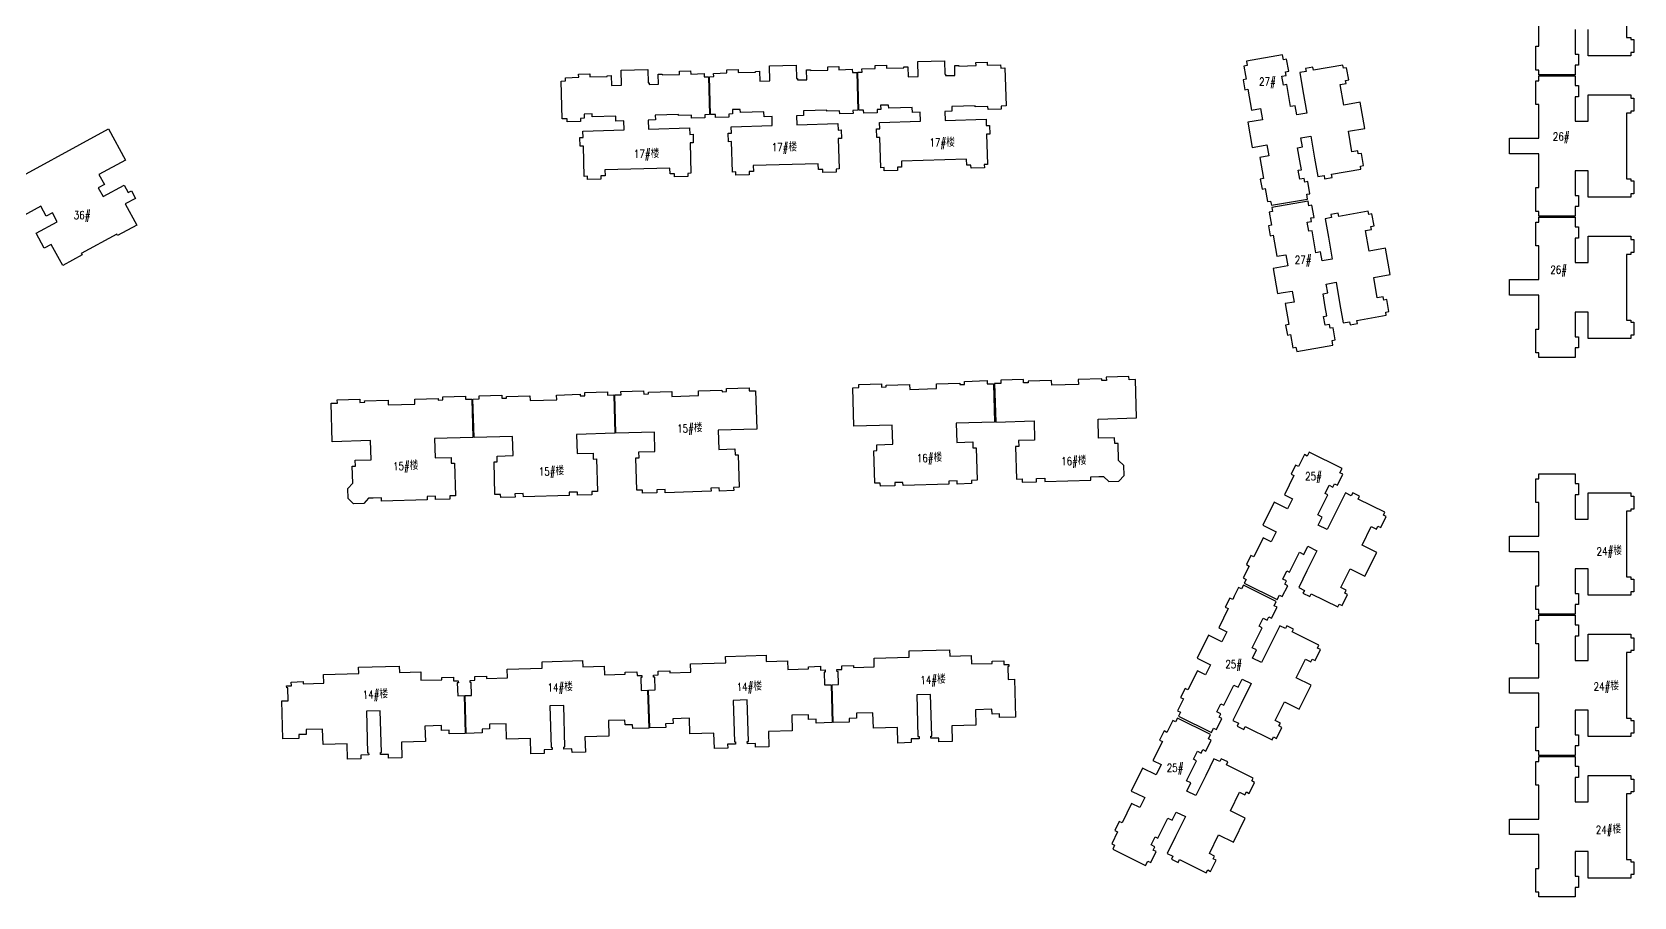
# Model space of a CAD drawing. Extents: x 475 to 1388, y 546 to 1154.
# Drawn here: x 1081.8 to 1382.1, y 828.6 to 990.7 of the extents above; entities that cross this region are included whole.
import ezdxf

# ---------------------------------------------------------------- set-up
doc = ezdxf.new("R2010")
doc.units = 0
doc.header["$LTSCALE"] = 1000
doc.header["$MEASUREMENT"] = 0
doc.layers.add('外墙', color=42, linetype='Continuous')
doc.layers.add('建筑型号', color=2, linetype='Continuous', lineweight=18)
doc.styles.add('_HZTXT', font='txt.shx', dxfattribs={"width": 0.8, "bigfont": 'hztxt.shx'})

msp = doc.modelspace()

# ---------------------------------------------------------------- linework, layer by layer
at = {"layer": '外墙', "color": 2, "ltscale": 0.1}
for points in [[(1380.66, 1002.02), (1380.66, 989.72), (1381.47, 989.72), (1381.47, 989.32), (1382.06, 989.32), (1382.06, 986.92), (1381.46, 986.92), (1381.46, 986.27), (1373.46, 986.27), (1373.46, 986.27), (1373.46, 986.27), (1373.46, 991.22)], [(1371.06, 991.22), (1371.06, 986.62), (1371.66, 986.62), (1371.66, 984.52), (1371.06, 984.52), (1371.06, 982.72), (1364.26, 982.72), (1364.26, 983.62), (1363.66, 983.62), (1363.66, 988.07), (1364.26, 988.07), (1364.26, 994.42)], [(1075.28, 961.23), (1096.18, 972.62), (1099.38, 966.74), (1094.38, 964.01), (1095.39, 962.17), (1094.25, 961.55), (1095.15, 959.88), (1099.11, 962.03), (1099.87, 960.63), (1100.49, 960.96), (1101.25, 959.56), (1099.32, 958.51), (1101.48, 954.56), (1097.88, 952.59), (1097.73, 952.86), (1091.06, 949.22), (1091.2, 948.95), (1087.6, 946.99), (1085.45, 950.94), (1084.13, 950.22), (1082.6, 953.03), (1086.55, 955.19), (1085.64, 956.85), (1084.5, 956.23), (1083.49, 958.08), (1078.49, 955.35)]]:
    msp.add_lwpolyline(points, dxfattribs=at)
for points in [[(1261.29, 973.21), (1261.34, 971.61), (1260.74, 971.59), (1260.91, 965.89), (1260.31, 965.88), (1260.33, 965.28), (1257.83, 965.2), (1257.81, 965.8), (1257.01, 965.78), (1256.98, 966.88), (1244.78, 966.52), (1244.82, 965.42), (1244.02, 965.4), (1244.03, 964.8), (1241.53, 964.72), (1241.52, 965.32), (1240.92, 965.31), (1240.75, 971), (1240.15, 970.99), (1240.1, 972.58), (1240.7, 972.6), (1240.67, 973.8), (1248.36, 974.03), (1248.31, 975.73), (1246.83, 975.68), (1246.81, 976.58), (1242.39, 976.45), (1242.37, 977.05), (1240.87, 977.01), (1240.9, 976.21), (1240.2, 976.19), (1240.21, 975.59), (1237.72, 975.52), (1237.7, 976.12), (1236.8, 976.09), (1236.59, 983.19), (1237.39, 983.21), (1237.37, 983.81), (1239.87, 983.88), (1239.85, 984.48), (1241.95, 984.54), (1241.97, 983.94), (1245.22, 984.04), (1245.21, 984.19), (1245.96, 984.21), (1246.02, 982.36), (1247.92, 982.42), (1247.83, 985.22), (1252.83, 985.36), (1252.91, 982.87), (1253.06, 982.87), (1253.06, 982.57), (1254.81, 982.62), (1254.76, 984.47), (1255.51, 984.49), (1255.51, 984.34), (1258.76, 984.44), (1258.74, 985.04), (1260.84, 985.1), (1260.86, 984.5), (1263.36, 984.57), (1263.38, 983.97), (1264.18, 984), (1264.39, 976.9), (1263.49, 976.87), (1263.5, 976.27), (1261.01, 976.2), (1260.99, 976.8), (1258.59, 976.73), (1258.58, 976.93), (1254.21, 976.8), (1254.24, 975.9), (1252.91, 975.86), (1252.96, 974.16), (1260.66, 974.39), (1260.69, 973.19)], [(1320.75, 975.55), (1318.88, 975.23), (1318.59, 976.9), (1317.7, 976.75), (1316.98, 980.89), (1316.39, 980.78), (1316.1, 982.46), (1316.89, 982.59), (1316.77, 983.28), (1317.36, 983.39), (1316.97, 985.65), (1316.38, 985.55), (1316.22, 986.44), (1309.42, 985.26), (1309.56, 984.47), (1308.97, 984.37), (1309.28, 982.59), (1309.4, 981.9), (1308.81, 981.8), (1309.13, 979.93), (1309.72, 980.03), (1310.41, 976.09), (1312.08, 976.38), (1312.44, 974.31), (1309.68, 973.83), (1310.5, 969.1), (1311.59, 969.29), (1313.26, 969.58), (1313.62, 967.51), (1311.94, 967.22), (1312.63, 963.28), (1312.04, 963.18), (1312.36, 961.31), (1312.95, 961.41), (1313.38, 958.95), (1313.97, 959.05), (1314.11, 958.26), (1320.9, 959.44), (1320.75, 960.33), (1321.34, 960.43), (1320.95, 962.7), (1320.36, 962.59), (1320.24, 963.28), (1319.45, 963.15), (1319.16, 964.82), (1319.75, 964.92), (1319.46, 966.6), (1319.03, 969.06), (1319.92, 969.22), (1319.63, 970.89), (1321.5, 971.22), (1322.22, 967.08), (1322.82, 963.63), (1324, 963.83), (1324.1, 963.24), (1325.48, 963.48), (1325.38, 964.07), (1330.9, 965.03), (1330.8, 965.62), (1331.39, 965.72), (1330.99, 967.99), (1330.4, 967.89), (1330.3, 968.48), (1329.22, 968.29), (1328.55, 972.13), (1331.6, 972.66), (1330.75, 977.59), (1327.69, 977.06), (1327.03, 980.9), (1328.11, 981.09), (1328.01, 981.68), (1328.6, 981.78), (1328.21, 984.05), (1327.62, 983.95), (1327.51, 984.54), (1322, 983.58), (1321.89, 984.17), (1320.51, 983.93), (1320.62, 983.34), (1319.43, 983.14), (1320.03, 979.69)], [(1208.6, 982.36), (1208.81, 975.27), (1207.91, 975.24), (1207.93, 974.64), (1205.43, 974.57), (1205.41, 975.17), (1203.01, 975.09), (1203.01, 975.29), (1198.64, 975.17), (1198.67, 974.27), (1197.34, 974.23), (1197.39, 972.53), (1205.08, 972.75), (1205.12, 971.55), (1205.72, 971.57), (1205.76, 969.97), (1205.17, 969.96), (1205.33, 964.26), (1204.73, 964.24), (1204.75, 963.64), (1202.25, 963.57), (1202.23, 964.17), (1201.43, 964.14), (1201.4, 965.24), (1189.21, 964.88), (1189.24, 963.78), (1188.44, 963.76), (1188.46, 963.16), (1185.96, 963.09), (1185.94, 963.69), (1185.34, 963.67), (1185.17, 969.37), (1184.57, 969.35), (1184.53, 970.95), (1185.13, 970.97), (1185.09, 972.17), (1192.79, 972.39), (1192.74, 974.09), (1191.26, 974.05), (1191.23, 974.95), (1186.81, 974.82), (1186.8, 975.42), (1185.3, 975.37), (1185.32, 974.57), (1184.62, 974.55), (1184.64, 973.95), (1182.14, 973.88), (1182.12, 974.48), (1181.22, 974.45), (1181.01, 981.55), (1181.81, 981.57), (1181.8, 982.17), (1184.29, 982.25), (1184.28, 982.85), (1186.38, 982.91), (1186.39, 982.31), (1189.64, 982.4), (1189.64, 982.55), (1190.39, 982.58), (1190.44, 980.73), (1192.34, 980.78), (1192.26, 983.58), (1197.26, 983.73), (1197.33, 981.23), (1197.48, 981.23), (1197.49, 980.93), (1199.24, 980.99), (1199.18, 982.84), (1199.93, 982.86), (1199.94, 982.71), (1203.19, 982.8), (1203.17, 983.4), (1205.27, 983.46), (1205.29, 982.86), (1207.78, 982.94), (1207.8, 982.34)], [(1233.51, 972.39), (1233.55, 970.79), (1232.95, 970.77), (1233.12, 965.08), (1232.52, 965.06), (1232.54, 964.46), (1230.04, 964.38), (1230.02, 964.98), (1229.22, 964.96), (1229.19, 966.06), (1217, 965.7), (1217.03, 964.6), (1216.23, 964.58), (1216.25, 963.98), (1213.75, 963.91), (1213.73, 964.51), (1213.13, 964.49), (1212.96, 970.19), (1212.36, 970.17), (1212.31, 971.77), (1212.91, 971.78), (1212.88, 972.98), (1220.58, 973.21), (1220.53, 974.91), (1219.05, 974.87), (1219.02, 975.77), (1214.6, 975.64), (1214.58, 976.24), (1213.09, 976.19), (1213.11, 975.39), (1212.41, 975.37), (1212.43, 974.77), (1209.93, 974.7), (1209.91, 975.3), (1209.01, 975.27), (1208.8, 982.37), (1209.6, 982.39), (1209.58, 982.99), (1212.08, 983.06), (1212.06, 983.66), (1214.16, 983.73), (1214.18, 983.13), (1217.43, 983.22), (1217.43, 983.37), (1218.18, 983.39), (1218.23, 981.54), (1220.13, 981.6), (1220.05, 984.4), (1225.04, 984.55), (1225.12, 982.05), (1225.27, 982.05), (1225.28, 981.75), (1227.03, 981.8), (1226.97, 983.65), (1227.72, 983.67), (1227.73, 983.53), (1230.97, 983.62), (1230.96, 984.22), (1233.06, 984.28), (1233.07, 983.68), (1235.57, 983.76), (1235.59, 983.16), (1236.39, 983.18), (1236.6, 976.08), (1235.7, 976.06), (1235.72, 975.46), (1233.22, 975.38), (1233.2, 975.98), (1230.8, 975.91), (1230.8, 976.11), (1226.43, 975.98), (1226.45, 975.08), (1225.12, 975.04), (1225.17, 973.35), (1232.87, 973.57), (1232.91, 972.37)], [(1381.46, 959.77), (1381.46, 959.77), (1373.46, 959.77), (1373.46, 964.72), (1371.06, 964.72), (1371.06, 960.12), (1371.66, 960.12), (1371.66, 958.02), (1371.06, 958.02), (1371.06, 956.22), (1364.26, 956.22), (1364.26, 957.12), (1363.66, 957.12), (1363.66, 961.57), (1364.26, 961.57), (1364.26, 967.92), (1358.76, 967.92), (1358.76, 970.82), (1364.26, 970.82), (1364.26, 977.17), (1363.66, 977.17), (1363.66, 981.62), (1364.26, 981.62), (1364.26, 982.52), (1371.06, 982.52), (1371.06, 980.72), (1371.66, 980.72), (1371.66, 978.62), (1371.06, 978.62), (1371.06, 974.02), (1373.46, 974.02), (1373.46, 978.97), (1381.46, 978.97), (1381.46, 978.32), (1382.06, 978.32), (1382.06, 975.92), (1381.46, 975.92), (1381.46, 975.52), (1380.66, 975.52), (1380.66, 963.22), (1381.47, 963.22), (1381.47, 962.82), (1382.06, 962.82), (1382.06, 960.42), (1381.46, 960.42)], [(1325.27, 956.54), (1325.37, 955.95), (1324.19, 955.75), (1324.79, 952.3), (1325.5, 948.16), (1323.63, 947.84), (1323.34, 949.51), (1322.45, 949.36), (1321.74, 953.49), (1321.14, 953.39), (1320.85, 955.07), (1321.64, 955.2), (1321.52, 955.89), (1322.11, 956), (1321.72, 958.26), (1321.13, 958.16), (1320.98, 959.05), (1314.18, 957.87), (1314.31, 957.08), (1313.72, 956.98), (1314.03, 955.2), (1314.15, 954.51), (1313.56, 954.41), (1313.88, 952.54), (1314.47, 952.64), (1315.16, 948.7), (1316.83, 948.99), (1317.19, 946.92), (1314.43, 946.44), (1315.25, 941.71), (1316.34, 941.9), (1318.01, 942.19), (1318.37, 940.12), (1316.7, 939.83), (1317.38, 935.89), (1316.79, 935.79), (1317.11, 933.92), (1317.71, 934.02), (1318.13, 931.56), (1318.72, 931.66), (1318.86, 930.87), (1325.66, 932.05), (1325.5, 932.94), (1326.1, 933.04), (1325.7, 935.31), (1325.11, 935.2), (1324.99, 935.89), (1324.2, 935.76), (1323.91, 937.43), (1324.51, 937.53), (1324.21, 939.21), (1323.79, 941.67), (1324.67, 941.83), (1324.38, 943.5), (1326.26, 943.83), (1326.97, 939.69), (1327.57, 936.24), (1328.75, 936.44), (1328.86, 935.85), (1330.24, 936.09), (1330.13, 936.68), (1335.65, 937.64), (1335.55, 938.23), (1336.14, 938.33), (1335.75, 940.6), (1335.16, 940.5), (1335.05, 941.09), (1333.97, 940.9), (1333.3, 944.74), (1336.36, 945.27), (1335.5, 950.2), (1332.45, 949.67), (1331.78, 953.51), (1332.86, 953.7), (1332.76, 954.29), (1333.35, 954.39), (1332.96, 956.66), (1332.37, 956.56), (1332.27, 957.15), (1326.75, 956.19), (1326.65, 956.78)], [(1371.06, 954.22), (1371.66, 954.23), (1371.66, 952.13), (1371.06, 952.13), (1371.06, 947.53), (1373.46, 947.53), (1373.46, 952.48), (1381.46, 952.48), (1381.46, 951.83), (1382.06, 951.83), (1382.06, 949.43), (1381.46, 949.43), (1381.46, 949.03), (1380.66, 949.03), (1380.67, 936.73), (1381.47, 936.73), (1381.47, 936.33), (1382.06, 936.33), (1382.06, 933.93), (1381.46, 933.93), (1381.46, 933.28), (1373.46, 933.28), (1373.46, 933.28), (1373.46, 933.28), (1373.46, 938.23), (1371.06, 938.23), (1371.06, 933.63), (1371.66, 933.63), (1371.66, 931.53), (1371.06, 931.53), (1371.06, 929.73), (1364.26, 929.72), (1364.26, 930.62), (1363.66, 930.62), (1363.66, 935.07), (1364.26, 935.07), (1364.26, 941.42), (1358.76, 941.42), (1358.76, 944.32), (1364.26, 944.32), (1364.26, 950.67), (1363.66, 950.67), (1363.66, 955.12), (1364.26, 955.12), (1364.26, 956.02), (1371.06, 956.03)], [(1258.15, 913.9), (1258.18, 912.8), (1258.78, 912.82), (1258.96, 906.72), (1257.91, 906.69), (1257.93, 906.09), (1255.23, 906.01), (1255.21, 906.61), (1253.66, 906.57), (1253.68, 905.97), (1245.08, 905.71), (1245.07, 906.31), (1243.52, 906.27), (1243.54, 905.67), (1240.84, 905.59), (1240.82, 906.19), (1239.77, 906.16), (1239.59, 912.25), (1240.19, 912.27), (1240.16, 913.37), (1243.15, 913.46), (1243.05, 917.06), (1235.85, 916.84), (1235.64, 924.04), (1236.81, 924.08), (1236.8, 924.68), (1241.04, 924.8), (1241.06, 924.2), (1241.94, 924.23), (1241.93, 924.53), (1246.32, 924.66), (1246.35, 923.76), (1251.35, 923.91), (1251.32, 924.81), (1255.72, 924.94), (1255.73, 924.64), (1256.6, 924.66), (1256.59, 925.26), (1260.83, 925.39), (1260.85, 924.79), (1262.03, 924.82), (1262.24, 917.62), (1255.04, 917.41), (1255.15, 913.81)], [(1282.32, 925.42), (1282.31, 925.72), (1277.91, 925.59), (1277.94, 924.69), (1272.94, 924.54), (1272.91, 925.44), (1268.52, 925.31), (1268.52, 925.01), (1267.65, 924.99), (1267.63, 925.59), (1263.38, 925.46), (1263.4, 924.86), (1262.23, 924.83), (1262.44, 917.63), (1269.64, 917.84), (1269.74, 914.25), (1266.74, 914.16), (1266.78, 913.06), (1266.18, 913.04), (1266.36, 906.94), (1267.41, 906.97), (1267.42, 906.37), (1270.12, 906.45), (1270.11, 907.05), (1271.66, 907.1), (1271.67, 906.5), (1280.27, 906.75), (1280.25, 907.35), (1281.8, 907.4), (1282.64, 907.42), (1283.62, 906.5), (1285.54, 906.56), (1286.5, 907.58), (1286.44, 909.5), (1285.46, 910.42), (1285.37, 913.61), (1284.77, 913.59), (1284.74, 914.69), (1281.74, 914.6), (1281.63, 918.2), (1288.83, 918.41), (1288.62, 925.61), (1287.44, 925.57), (1287.42, 926.17), (1283.17, 926.05), (1283.19, 925.45)], [(1160.39, 911.01), (1160.42, 909.91), (1161.02, 909.93), (1161.2, 903.83), (1160.15, 903.8), (1160.17, 903.2), (1157.47, 903.12), (1157.46, 903.72), (1155.91, 903.67), (1155.92, 903.07), (1147.33, 902.82), (1147.31, 903.42), (1145.76, 903.37), (1144.92, 903.35), (1144, 902.37), (1142.08, 902.31), (1141.06, 903.27), (1141, 905.2), (1141.93, 906.17), (1141.83, 909.36), (1142.43, 909.38), (1142.4, 910.48), (1145.4, 910.57), (1145.29, 914.16), (1138.09, 913.95), (1137.88, 921.15), (1139.06, 921.18), (1139.04, 921.78), (1143.29, 921.91), (1143.3, 921.31), (1144.18, 921.33), (1144.17, 921.63), (1148.57, 921.76), (1148.59, 920.86), (1153.59, 921.01), (1153.57, 921.91), (1157.96, 922.04), (1157.97, 921.74), (1158.85, 921.77), (1158.83, 922.37), (1163.08, 922.49), (1163.1, 921.89), (1164.27, 921.93), (1164.48, 914.73), (1157.29, 914.52), (1157.39, 910.92)], [(1186.98, 911.8), (1187.01, 910.7), (1187.61, 910.71), (1187.79, 904.62), (1186.74, 904.59), (1186.76, 903.99), (1184.06, 903.91), (1184.04, 904.51), (1182.49, 904.46), (1182.51, 903.86), (1173.92, 903.61), (1173.9, 904.21), (1172.35, 904.16), (1172.37, 903.56), (1169.67, 903.48), (1169.65, 904.08), (1168.6, 904.05), (1168.42, 910.15), (1169.02, 910.16), (1168.99, 911.26), (1171.99, 911.35), (1171.88, 914.95), (1164.68, 914.74), (1164.47, 921.93), (1165.64, 921.97), (1165.63, 922.57), (1169.87, 922.7), (1169.89, 922.1), (1170.77, 922.12), (1170.76, 922.42), (1175.16, 922.55), (1175.18, 921.65), (1180.18, 921.8), (1180.15, 922.7), (1184.55, 922.83), (1184.56, 922.53), (1185.44, 922.56), (1185.42, 923.16), (1189.67, 923.28), (1189.68, 922.68), (1190.86, 922.72), (1191.07, 915.52), (1183.87, 915.31), (1183.98, 911.71)], [(1213.35, 904.77), (1210.65, 904.69), (1210.63, 905.29), (1209.08, 905.25), (1209.1, 904.65), (1200.5, 904.39), (1200.49, 904.99), (1198.94, 904.95), (1198.95, 904.35), (1196.26, 904.27), (1196.24, 904.87), (1195.19, 904.84), (1195.01, 910.93), (1195.61, 910.95), (1195.58, 912.05), (1198.57, 912.14), (1198.47, 915.74), (1191.27, 915.52), (1191.06, 922.72), (1192.23, 922.76), (1192.21, 923.36), (1196.46, 923.48), (1196.48, 922.88), (1197.36, 922.91), (1197.35, 923.21), (1201.74, 923.34), (1201.77, 922.44), (1206.77, 922.59), (1206.74, 923.49), (1211.14, 923.62), (1211.15, 923.32), (1212.02, 923.34), (1212.01, 923.94), (1216.25, 924.07), (1216.27, 923.47), (1217.45, 923.5), (1217.66, 916.31), (1210.46, 916.09), (1210.57, 912.49), (1213.57, 912.58), (1213.6, 911.48), (1214.2, 911.5), (1214.38, 905.4), (1213.33, 905.37)], [(1328.14, 886.11), (1327.15, 886.6), (1328.88, 890.09), (1331.66, 888.72), (1333.88, 893.2), (1331.1, 894.58), (1332.83, 898.07), (1333.81, 897.58), (1334.08, 898.12), (1334.62, 897.85), (1335.64, 899.92), (1335.1, 900.18), (1335.37, 900.72), (1330.35, 903.2), (1330.61, 903.74), (1329.36, 904.36), (1329.09, 903.82), (1328.02, 904.36), (1326.46, 901.22), (1324.6, 897.46), (1322.9, 898.3), (1323.65, 899.82), (1322.85, 900.22), (1324.71, 903.99), (1324.17, 904.25), (1324.93, 905.78), (1325.64, 905.42), (1325.95, 906.05), (1326.49, 905.78), (1327.51, 907.84), (1326.97, 908.11), (1327.37, 908.92), (1321.19, 911.98), (1320.83, 911.26), (1320.3, 911.53), (1319.5, 909.91), (1319.19, 909.28), (1318.65, 909.55), (1317.81, 907.85), (1318.34, 907.58), (1316.57, 904), (1318.09, 903.24), (1317.16, 901.36), (1314.65, 902.6), (1312.52, 898.3), (1313.51, 897.81), (1315.03, 897.06), (1314.1, 895.18), (1312.58, 895.93), (1310.8, 892.35), (1310.27, 892.61), (1309.42, 890.91), (1309.96, 890.64), (1308.85, 888.4), (1309.39, 888.14), (1309.03, 887.42), (1315.21, 884.36), (1315.61, 885.17), (1316.16, 884.9), (1317.18, 886.96), (1316.64, 887.23), (1316.95, 887.85), (1316.23, 888.21), (1316.99, 889.73), (1317.52, 889.47), (1318.28, 890.99), (1319.39, 893.23), (1320.19, 892.83), (1320.95, 894.36), (1322.65, 893.51), (1320.79, 889.75), (1319.23, 886.61), (1320.31, 886.08), (1320.04, 885.54), (1321.3, 884.92), (1321.56, 885.46), (1326.58, 882.97), (1326.85, 883.51), (1327.39, 883.25), (1328.41, 885.31), (1327.87, 885.57)], [(1371.07, 906.11), (1371.67, 906.11), (1371.67, 904.01), (1371.07, 904.01), (1371.07, 899.41), (1373.47, 899.41), (1373.47, 904.36), (1381.47, 904.36), (1381.47, 903.71), (1382.07, 903.71), (1382.07, 901.31), (1381.47, 901.31), (1381.47, 900.91), (1380.67, 900.91), (1380.68, 888.61), (1381.48, 888.61), (1381.48, 888.21), (1382.07, 888.21), (1382.07, 885.81), (1381.47, 885.81), (1381.47, 885.16), (1373.47, 885.16), (1373.47, 885.16), (1373.47, 885.16), (1373.47, 890.11), (1371.07, 890.11), (1371.07, 885.51), (1371.67, 885.51), (1371.67, 883.41), (1371.07, 883.41), (1371.07, 881.61), (1364.27, 881.61), (1364.27, 882.51), (1363.67, 882.51), (1363.67, 886.96), (1364.27, 886.96), (1364.27, 893.31), (1358.77, 893.31), (1358.77, 896.21), (1364.27, 896.21), (1364.27, 902.56), (1363.67, 902.56), (1363.67, 907.01), (1364.27, 907.01), (1364.27, 907.91), (1371.07, 907.91)], [(1315.06, 858.33), (1316.08, 860.39), (1315.54, 860.66), (1315.8, 861.2), (1314.82, 861.68), (1316.55, 865.18), (1319.33, 863.8), (1321.54, 868.28), (1318.77, 869.66), (1320.5, 873.16), (1321.48, 872.67), (1321.75, 873.2), (1322.29, 872.94), (1323.31, 875), (1322.77, 875.27), (1323.03, 875.8), (1318.02, 878.29), (1318.28, 878.83), (1317.03, 879.45), (1316.76, 878.91), (1315.69, 879.44), (1314.13, 876.3), (1312.27, 872.54), (1310.57, 873.38), (1311.32, 874.91), (1310.51, 875.31), (1312.38, 879.07), (1311.84, 879.34), (1312.59, 880.86), (1313.31, 880.51), (1313.62, 881.13), (1314.16, 880.87), (1315.18, 882.93), (1314.64, 883.19), (1315.04, 884), (1308.86, 887.06), (1308.5, 886.34), (1307.96, 886.61), (1307.17, 885), (1306.86, 884.37), (1306.32, 884.64), (1305.47, 882.93), (1306.01, 882.67), (1304.24, 879.08), (1305.76, 878.33), (1304.83, 876.45), (1302.32, 877.69), (1300.19, 873.39), (1301.18, 872.9), (1302.7, 872.14), (1301.77, 870.26), (1300.25, 871.02), (1298.47, 867.43), (1297.93, 867.7), (1297.09, 865.99), (1297.63, 865.73), (1296.52, 863.49), (1297.06, 863.22), (1296.7, 862.5), (1302.88, 859.45), (1303.28, 860.25), (1303.82, 859.98), (1304.84, 862.05), (1304.31, 862.31), (1304.62, 862.94), (1303.9, 863.29), (1304.65, 864.82), (1305.19, 864.55), (1305.95, 866.07), (1307.05, 868.32), (1307.86, 867.92), (1308.62, 869.44), (1310.32, 868.6), (1308.45, 864.83), (1306.9, 861.7), (1307.98, 861.16), (1307.71, 860.63), (1308.97, 860), (1309.23, 860.54), (1314.25, 858.06), (1314.52, 858.6)], [(1371.07, 879.61), (1371.67, 879.61), (1371.67, 877.51), (1371.07, 877.51), (1371.07, 872.91), (1373.47, 872.91), (1373.47, 877.86), (1381.47, 877.86), (1381.47, 877.21), (1382.07, 877.21), (1382.07, 874.81), (1381.47, 874.81), (1381.47, 874.41), (1380.67, 874.41), (1380.68, 862.11), (1381.48, 862.11), (1381.48, 861.71), (1382.07, 861.71), (1382.07, 859.31), (1381.47, 859.31), (1381.47, 858.66), (1373.47, 858.66), (1373.47, 858.66), (1373.47, 858.66), (1373.47, 863.61), (1371.07, 863.61), (1371.07, 859.01), (1371.67, 859.01), (1371.67, 856.91), (1371.07, 856.91), (1371.07, 855.11), (1364.27, 855.11), (1364.27, 856.01), (1363.67, 856.01), (1363.67, 860.46), (1364.27, 860.46), (1364.27, 866.81), (1358.77, 866.81), (1358.77, 869.71), (1364.27, 869.71), (1364.27, 876.06), (1363.67, 876.06), (1363.67, 880.51), (1364.27, 880.51), (1364.27, 881.41), (1371.07, 881.41)], [(1219.41, 873.94), (1219.45, 872.74), (1223.45, 872.86), (1223.49, 871.26), (1227.39, 871.37), (1227.38, 871.77), (1229.58, 871.84), (1229.6, 871.14), (1230.5, 871.17), (1230.51, 870.77), (1230.31, 870.76), (1230.38, 868.36), (1231.58, 868.4), (1231.79, 861.3), (1228.79, 861.21), (1228.77, 861.91), (1227.37, 861.87), (1227.35, 862.77), (1224.25, 862.68), (1224.33, 859.78), (1219.84, 859.65), (1219.92, 856.75), (1217.42, 856.67), (1217.4, 857.37), (1215.9, 857.33), (1215.89, 857.73), (1216.09, 857.73), (1215.86, 865.53), (1213.26, 865.45), (1213.49, 857.66), (1213.69, 857.66), (1213.7, 857.26), (1212.2, 857.22), (1212.23, 856.52), (1209.73, 856.45), (1209.64, 859.34), (1205.14, 859.21), (1205.06, 862.11), (1201.96, 862.02), (1201.98, 861.12), (1200.59, 861.08), (1200.61, 860.38), (1197.61, 860.29), (1197.4, 867.39), (1198.6, 867.42), (1198.53, 869.82), (1198.33, 869.81), (1198.31, 870.21), (1199.21, 870.24), (1199.19, 870.94), (1201.39, 871), (1201.4, 870.61), (1205.3, 870.72), (1205.25, 872.32), (1211.85, 872.51), (1211.82, 873.71)], [(1234.97, 862.09), (1234.99, 861.39), (1231.99, 861.31), (1231.78, 868.4), (1232.98, 868.44), (1232.91, 870.84), (1232.71, 870.83), (1232.7, 871.23), (1233.6, 871.26), (1233.58, 871.96), (1235.78, 872.02), (1235.79, 871.62), (1239.69, 871.74), (1239.64, 873.34), (1246.24, 873.53), (1246.2, 874.73), (1253.8, 874.96), (1253.83, 873.76), (1257.83, 873.88), (1257.88, 872.28), (1261.78, 872.39), (1261.77, 872.79), (1263.96, 872.86), (1263.99, 872.16), (1264.88, 872.18), (1264.9, 871.78), (1264.7, 871.78), (1264.77, 869.38), (1265.97, 869.41), (1266.18, 862.32), (1263.18, 862.23), (1263.16, 862.93), (1261.76, 862.89), (1261.73, 863.79), (1258.63, 863.69), (1258.72, 860.8), (1254.22, 860.66), (1254.31, 857.76), (1251.81, 857.69), (1251.79, 858.39), (1250.29, 858.35), (1250.28, 858.75), (1250.48, 858.75), (1250.25, 866.55), (1247.65, 866.47), (1247.88, 858.67), (1248.08, 858.68), (1248.09, 858.28), (1246.59, 858.24), (1246.61, 857.54), (1244.11, 857.46), (1244.03, 860.36), (1239.53, 860.23), (1239.44, 863.13), (1236.34, 863.04), (1236.37, 862.14)], [(1143.08, 870.48), (1143.05, 871.68), (1150.64, 871.9), (1150.68, 870.7), (1154.68, 870.82), (1154.72, 869.22), (1158.62, 869.34), (1158.61, 869.74), (1160.81, 869.8), (1160.83, 869.1), (1161.73, 869.13), (1161.74, 868.73), (1161.54, 868.73), (1161.61, 866.33), (1162.81, 866.36), (1163.02, 859.26), (1160.02, 859.18), (1160, 859.88), (1158.6, 859.83), (1158.58, 860.73), (1155.48, 860.64), (1155.56, 857.74), (1151.07, 857.61), (1151.15, 854.71), (1148.65, 854.64), (1148.63, 855.34), (1147.13, 855.29), (1147.12, 855.69), (1147.32, 855.7), (1147.09, 863.5), (1144.49, 863.42), (1144.72, 855.62), (1144.92, 855.63), (1144.93, 855.23), (1143.43, 855.18), (1143.46, 854.48), (1140.96, 854.41), (1140.87, 857.31), (1136.37, 857.18), (1136.29, 860.07), (1133.19, 859.98), (1133.21, 859.08), (1131.82, 859.04), (1131.84, 858.34), (1128.84, 858.25), (1128.63, 865.35), (1129.83, 865.39), (1129.76, 867.78), (1129.56, 867.78), (1129.54, 868.18), (1130.44, 868.21), (1130.42, 868.9), (1132.62, 868.97), (1132.63, 868.57), (1136.53, 868.69), (1136.48, 870.28)], [(1179.31, 856.65), (1179.32, 856.25), (1177.82, 856.2), (1177.84, 855.5), (1175.34, 855.43), (1175.26, 858.33), (1170.76, 858.19), (1170.67, 861.09), (1167.57, 861), (1167.6, 860.1), (1166.2, 860.06), (1166.22, 859.36), (1163.22, 859.27), (1163.01, 866.37), (1164.21, 866.4), (1164.14, 868.8), (1163.94, 868.8), (1163.93, 869.2), (1164.83, 869.22), (1164.81, 869.92), (1167.01, 869.99), (1167.02, 869.59), (1170.92, 869.7), (1170.87, 871.3), (1177.47, 871.5), (1177.43, 872.7), (1185.03, 872.92), (1185.06, 871.72), (1189.06, 871.84), (1189.11, 870.24), (1193.01, 870.36), (1193, 870.76), (1195.19, 870.82), (1195.22, 870.12), (1196.11, 870.15), (1196.13, 869.75), (1195.93, 869.74), (1196, 867.34), (1197.2, 867.38), (1197.41, 860.28), (1194.41, 860.19), (1194.39, 860.89), (1192.99, 860.85), (1192.96, 861.75), (1189.86, 861.66), (1189.95, 858.76), (1185.45, 858.63), (1185.54, 855.73), (1183.04, 855.66), (1183.02, 856.36), (1181.52, 856.31), (1181.51, 856.71), (1181.71, 856.72), (1181.48, 864.51), (1178.88, 864.44), (1179.11, 856.64)], [(1308.16, 848.24), (1309.15, 847.75), (1309.42, 848.29), (1309.95, 848.02), (1310.97, 850.08), (1310.44, 850.35), (1310.7, 850.89), (1305.68, 853.37), (1305.95, 853.91), (1304.7, 854.53), (1304.43, 853.99), (1303.35, 854.53), (1301.8, 851.39), (1299.94, 847.62), (1298.24, 848.47), (1298.99, 849.99), (1298.18, 850.39), (1300.05, 854.15), (1299.51, 854.42), (1300.26, 855.94), (1300.98, 855.59), (1301.29, 856.22), (1301.83, 855.95), (1302.85, 858.01), (1302.31, 858.28), (1302.71, 859.08), (1296.53, 862.15), (1296.17, 861.43), (1295.63, 861.69), (1294.83, 860.08), (1294.52, 859.45), (1293.99, 859.72), (1293.14, 858.02), (1293.68, 857.75), (1291.91, 854.17), (1293.43, 853.41), (1292.5, 851.53), (1289.99, 852.77), (1287.86, 848.47), (1288.85, 847.98), (1290.37, 847.23), (1289.44, 845.35), (1287.91, 846.1), (1286.14, 842.52), (1285.6, 842.78), (1284.76, 841.08), (1285.3, 840.81), (1284.19, 838.57), (1284.73, 838.31), (1284.37, 837.59), (1290.55, 834.53), (1290.95, 835.34), (1291.49, 835.07), (1292.51, 837.13), (1291.97, 837.4), (1292.29, 838.02), (1291.57, 838.38), (1292.32, 839.9), (1292.86, 839.64), (1293.61, 841.16), (1294.72, 843.4), (1295.53, 843), (1296.28, 844.52), (1297.99, 843.68), (1296.12, 839.92), (1294.57, 836.78), (1295.65, 836.25), (1295.38, 835.71), (1296.64, 835.09), (1296.9, 835.63), (1301.92, 833.14), (1302.19, 833.68), (1302.72, 833.41), (1303.74, 835.48), (1303.21, 835.74), (1303.47, 836.28), (1302.49, 836.77), (1304.22, 840.26), (1307, 838.89), (1309.21, 843.37), (1306.43, 844.74)], [(1371.07, 853.11), (1371.67, 853.11), (1371.67, 851.01), (1371.07, 851.01), (1371.07, 846.41), (1373.47, 846.41), (1373.47, 851.36), (1381.47, 851.36), (1381.47, 850.71), (1382.07, 850.71), (1382.07, 848.31), (1381.47, 848.31), (1381.47, 847.91), (1380.67, 847.91), (1380.68, 835.61), (1381.48, 835.61), (1381.48, 835.21), (1382.07, 835.21), (1382.07, 832.81), (1381.47, 832.81), (1381.47, 832.16), (1373.47, 832.16), (1373.47, 832.16), (1373.47, 832.16), (1373.47, 837.11), (1371.07, 837.11), (1371.07, 832.51), (1371.67, 832.51), (1371.67, 830.41), (1371.07, 830.41), (1371.07, 828.61), (1364.27, 828.61), (1364.27, 829.51), (1363.67, 829.51), (1363.67, 833.96), (1364.27, 833.96), (1364.27, 840.31), (1358.77, 840.31), (1358.77, 843.21), (1364.27, 843.21), (1364.27, 849.56), (1363.67, 849.56), (1363.67, 854.01), (1364.27, 854.01), (1364.27, 854.91), (1371.07, 854.91)]]:
    msp.add_lwpolyline(points, close=True, dxfattribs=at)

# ---------------------------------------------------------------- texts
at = {"layer": '建筑型号', "color": 0, "style": '_HZTXT', "width": 0.8}
for s, p in [('27#', (1311.8, 980.69, -0.94)), ('17#楼', (1220.46, 968.38)), ('17#楼', (1250.03, 969.26)), ('26#', (1366.86, 970.4, -0.94)), ('17#楼', (1194.64, 967.16)), ('36#', (1089.66, 955.67, -0.94)), ('27#', (1318.5, 947.3, -0.94)), ('26#', (1366.39, 945.42, -0.94)), ('25#', (1320.44, 906.72, -0.94)), ('25#', (1305.48, 871.49, -0.94)), ('25#', (1294.5, 852.06, -0.94))]:
    msp.add_text(s, height=1.5, dxfattribs=at).set_placement(p)
for s, rotation, p in [('15#楼', 1.6949, (1202.76, 915.64)), ('15#楼', 1.6949, (1149.51, 908.58)), ('16#楼', 1.6949, (1247.68, 910.08)), ('16#楼', 1.6949, (1274.73, 909.51)), ('15#楼', 1.6949, (1176.83, 907.58)), ('24#楼', 1.7114, (1375.09, 892.62)), ('14#楼', 1.7114, (1178.46, 867.09)), ('14#楼', 1.7114, (1213.91, 867.2)), ('14#楼', 1.7114, (1248.35, 868.5)), ('24#楼', 1.7114, (1374.53, 867.28)), ('14#楼', 1.7114, (1143.83, 865.75)), ('24#楼', 1.7114, (1374.93, 840.42))]:
    msp.add_text(s, height=1.5, rotation=rotation, dxfattribs=at).set_placement(p)

doc.saveas('drawing.dxf')
